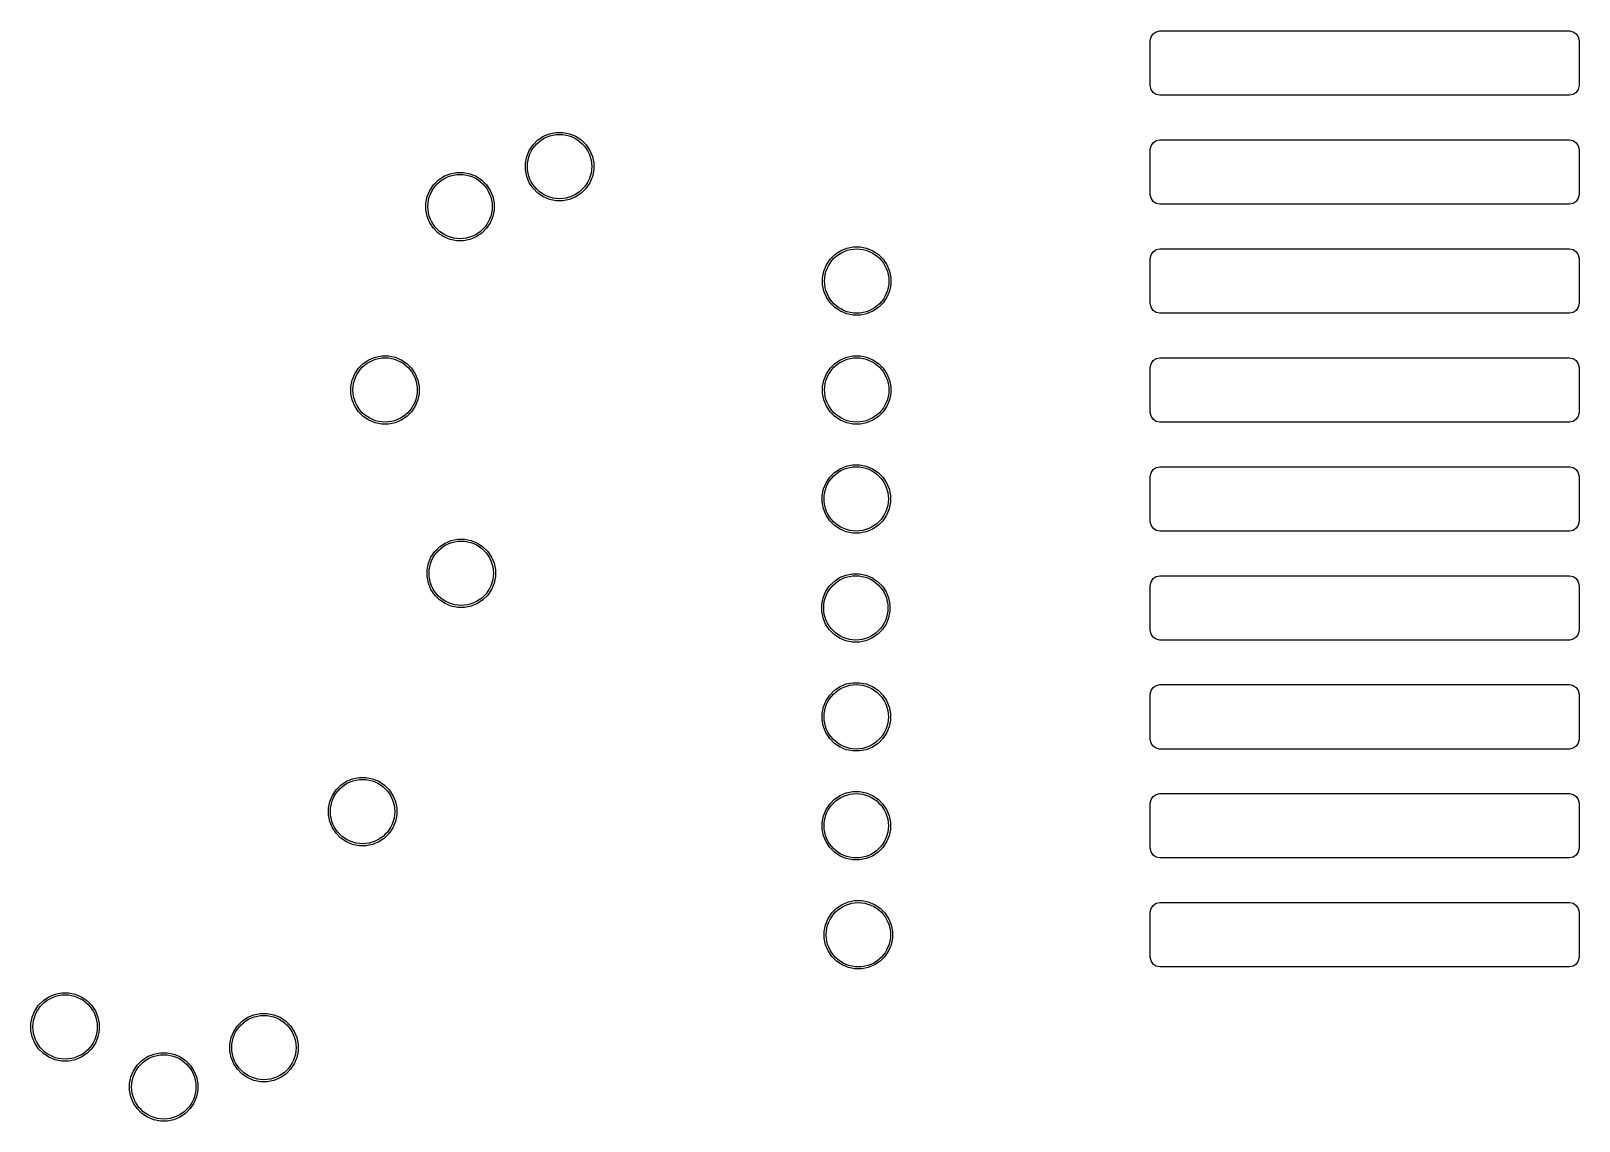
# Model space of a CAD drawing. Extents: x 40 to 257, y -149 to -40.
# Drawn here: x 39.71 to 75.82, y -121.89 to -96.48 of the extents above; entities that cross this region are included whole.
import ezdxf

# ---------------------------------------------------------------- set-up
doc = ezdxf.new("R2010")
doc.units = 0
doc.layers.add('BLACK', color=7, linetype='CONTINUOUS')

msp = doc.modelspace()

# ---------------------------------------------------------------- linework, layer by layer
at = {"layer": 'BLACK', "linetype": 'CONTINUOUS'}
for p, q in [((65.82, -96.705), (65.837127, -96.618896)), ((65.82, -97.755), (65.82, -96.705)), ((65.837127, -96.618896), (65.885901, -96.545901)), ((65.885901, -96.545901), (65.958896, -96.497127)), ((65.958896, -96.497127), (66.045, -96.48)), ((66.045, -96.48), (75.595, -96.48)), ((75.595, -96.48), (75.681104, -96.497127)), ((75.681104, -96.497127), (75.754099, -96.545901)), ((75.754099, -96.545901), (75.802873, -96.618896)), ((75.802873, -96.618896), (75.82, -96.705)), ((75.82, -96.705), (75.82, -97.755)), ((65.837127, -97.841104), (65.82, -97.755)), ((65.885901, -97.914099), (65.837127, -97.841104)), ((75.802873, -97.841104), (75.754099, -97.914099)), ((75.82, -97.755), (75.802873, -97.841104)), ((65.958896, -97.962873), (65.885901, -97.914099)), ((66.045, -97.98), (65.958896, -97.962873)), ((75.595, -97.98), (66.045, -97.98)), ((75.681104, -97.962873), (75.595, -97.98)), ((75.754099, -97.914099), (75.681104, -97.962873)), ((51.532485, -99.021592), (51.662883, -98.934463)), ((51.662883, -98.934463), (51.807772, -98.874448)), ((51.807772, -98.874448), (51.961586, -98.843852)), ((51.961586, -98.843852), (52.118414, -98.843852)), ((52.118414, -98.843852), (52.272228, -98.874448)), ((52.272228, -98.874448), (52.417117, -98.934463)), ((52.417117, -98.934463), (52.547515, -99.021592)), ((51.274448, -99.407772), (51.334463, -99.262883)), ((51.334463, -99.262883), (51.421592, -99.132485)), ((51.421592, -99.132485), (51.532485, -99.021592)), ((52.547515, -99.021592), (52.658408, -99.132485)), ((52.658408, -99.132485), (52.745537, -99.262883)), ((52.745537, -99.262883), (52.805552, -99.407772)), ((65.82, -99.245), (65.837127, -99.158896)), ((65.82, -100.295), (65.82, -99.245)), ((65.837127, -99.158896), (65.885901, -99.085901)), ((65.885901, -99.085901), (65.958896, -99.037127)), ((65.958896, -99.037127), (66.045, -99.02)), ((66.045, -99.02), (75.595, -99.02)), ((75.595, -99.02), (75.681104, -99.037127)), ((75.681104, -99.037127), (75.754099, -99.085901)), ((75.754099, -99.085901), (75.802873, -99.158896)), ((75.802873, -99.158896), (75.82, -99.245)), ((75.82, -99.245), (75.82, -100.295)), ((51.243852, -99.561586), (51.274448, -99.407772)), ((51.243852, -99.718414), (51.243852, -99.561586)), ((52.805552, -99.407772), (52.836148, -99.561586)), ((52.836148, -99.561586), (52.836148, -99.718414)), ((49.100592, -100.06559), (49.211485, -99.954697)), ((49.211485, -99.954697), (49.341883, -99.867568)), ((49.341883, -99.867568), (49.486772, -99.807553)), ((49.486772, -99.807553), (49.640586, -99.776957)), ((49.640586, -99.776957), (49.797414, -99.776957)), ((49.797414, -99.776957), (49.951228, -99.807553)), ((49.951228, -99.807553), (50.096117, -99.867568)), ((50.096117, -99.867568), (50.226515, -99.954697)), ((50.226515, -99.954697), (50.337408, -100.06559)), ((51.274448, -99.872228), (51.243852, -99.718414)), ((51.334463, -100.017117), (51.274448, -99.872228)), ((51.421592, -100.147515), (51.334463, -100.017117)), ((52.745537, -100.017117), (52.658408, -100.147515)), ((52.805552, -99.872228), (52.745537, -100.017117)), ((52.836148, -99.718414), (52.805552, -99.872228)), ((48.922852, -100.494691), (48.953448, -100.340877)), ((48.953448, -100.340877), (49.013463, -100.195988)), ((49.013463, -100.195988), (49.100592, -100.06559)), ((50.337408, -100.06559), (50.424537, -100.195988)), ((50.424537, -100.195988), (50.484552, -100.340877)), ((50.484552, -100.340877), (50.515148, -100.494691)), ((51.532485, -100.258408), (51.421592, -100.147515)), ((51.662883, -100.345537), (51.532485, -100.258408)), ((51.807772, -100.405552), (51.662883, -100.345537)), ((52.417117, -100.345537), (52.272228, -100.405552)), ((52.547515, -100.258408), (52.417117, -100.345537)), ((52.658408, -100.147515), (52.547515, -100.258408)), ((65.837127, -100.381104), (65.82, -100.295)), ((65.885901, -100.454099), (65.837127, -100.381104)), ((75.802873, -100.381104), (75.754099, -100.454099)), ((75.82, -100.295), (75.802873, -100.381104)), ((48.922852, -100.651519), (48.922852, -100.494691)), ((48.953448, -100.805333), (48.922852, -100.651519)), ((50.515148, -100.651519), (50.484552, -100.805333)), ((50.515148, -100.494691), (50.515148, -100.651519)), ((51.961586, -100.436148), (51.807772, -100.405552)), ((52.118414, -100.436148), (51.961586, -100.436148)), ((52.272228, -100.405552), (52.118414, -100.436148)), ((65.958896, -100.502873), (65.885901, -100.454099)), ((66.045, -100.52), (65.958896, -100.502873)), ((75.595, -100.52), (66.045, -100.52)), ((75.681104, -100.502873), (75.595, -100.52)), ((75.754099, -100.454099), (75.681104, -100.502873)), ((49.013463, -100.950222), (48.953448, -100.805333)), ((49.100592, -101.08062), (49.013463, -100.950222)), ((49.211485, -101.191513), (49.100592, -101.08062)), ((50.337408, -101.08062), (50.226515, -101.191513)), ((50.424537, -100.950222), (50.337408, -101.08062)), ((50.484552, -100.805333), (50.424537, -100.950222)), ((49.341883, -101.278642), (49.211485, -101.191513)), ((49.486772, -101.338657), (49.341883, -101.278642)), ((49.640586, -101.369253), (49.486772, -101.338657)), ((49.797414, -101.369253), (49.640586, -101.369253)), ((49.951228, -101.338657), (49.797414, -101.369253)), ((50.096117, -101.278642), (49.951228, -101.338657)), ((50.226515, -101.191513), (50.096117, -101.278642)), ((58.265463, -101.932883), (58.352592, -101.802485)), ((58.352592, -101.802485), (58.463485, -101.691592)), ((58.463485, -101.691592), (58.593883, -101.604463)), ((58.593883, -101.604463), (58.738772, -101.544448)), ((58.738772, -101.544448), (58.892586, -101.513852)), ((58.892586, -101.513852), (59.049414, -101.513852)), ((59.049414, -101.513852), (59.203228, -101.544448)), ((59.203228, -101.544448), (59.348117, -101.604463)), ((59.348117, -101.604463), (59.478515, -101.691592)), ((59.478515, -101.691592), (59.589408, -101.802485)), ((59.589408, -101.802485), (59.676537, -101.932883)), ((65.82, -101.785), (65.837127, -101.698896)), ((65.82, -102.835), (65.82, -101.785)), ((65.837127, -101.698896), (65.885901, -101.625901)), ((65.885901, -101.625901), (65.958896, -101.577127)), ((65.958896, -101.577127), (66.045, -101.56)), ((66.045, -101.56), (75.595, -101.56)), ((75.595, -101.56), (75.681104, -101.577127)), ((75.681104, -101.577127), (75.754099, -101.625901)), ((75.754099, -101.625901), (75.802873, -101.698896)), ((75.802873, -101.698896), (75.82, -101.785)), ((75.82, -101.785), (75.82, -102.835)), ((58.174852, -102.231586), (58.205448, -102.077772)), ((58.205448, -102.077772), (58.265463, -101.932883)), ((59.676537, -101.932883), (59.736552, -102.077772)), ((59.736552, -102.077772), (59.767148, -102.231586)), ((58.174852, -102.388414), (58.174852, -102.231586)), ((58.205448, -102.542228), (58.174852, -102.388414)), ((58.265463, -102.687117), (58.205448, -102.542228)), ((59.736552, -102.542228), (59.676537, -102.687117)), ((59.767148, -102.388414), (59.736552, -102.542228)), ((59.767148, -102.231586), (59.767148, -102.388414)), ((58.352592, -102.817515), (58.265463, -102.687117)), ((58.463485, -102.928408), (58.352592, -102.817515)), ((59.589408, -102.817515), (59.478515, -102.928408)), ((59.676537, -102.687117), (59.589408, -102.817515)), ((65.837127, -102.921104), (65.82, -102.835)), ((75.82, -102.835), (75.802873, -102.921104)), ((58.593883, -103.015537), (58.463485, -102.928408)), ((58.738772, -103.075552), (58.593883, -103.015537)), ((58.892586, -103.106148), (58.738772, -103.075552)), ((59.049414, -103.106148), (58.892586, -103.106148)), ((59.203228, -103.075552), (59.049414, -103.106148)), ((59.348117, -103.015537), (59.203228, -103.075552)), ((59.478515, -102.928408), (59.348117, -103.015537)), ((65.885901, -102.994099), (65.837127, -102.921104)), ((65.958896, -103.042873), (65.885901, -102.994099)), ((66.045, -103.06), (65.958896, -103.042873)), ((75.595, -103.06), (66.045, -103.06)), ((75.681104, -103.042873), (75.595, -103.06)), ((75.754099, -102.994099), (75.681104, -103.042873)), ((75.802873, -102.921104), (75.754099, -102.994099)), ((47.264463, -104.472883), (47.351592, -104.342485)), ((47.351592, -104.342485), (47.462485, -104.231592)), ((47.462485, -104.231592), (47.592883, -104.144463)), ((47.592883, -104.144463), (47.737772, -104.084448)), ((47.737772, -104.084448), (47.891586, -104.053852)), ((47.891586, -104.053852), (48.048414, -104.053852)), ((48.048414, -104.053852), (48.202228, -104.084448)), ((48.202228, -104.084448), (48.347117, -104.144463)), ((48.347117, -104.144463), (48.477515, -104.231592)), ((48.477515, -104.231592), (48.588408, -104.342485)), ((48.588408, -104.342485), (48.675537, -104.472883)), ((58.265463, -104.472883), (58.352592, -104.342485)), ((58.352592, -104.342485), (58.463485, -104.231592)), ((58.463485, -104.231592), (58.593883, -104.144463)), ((58.593883, -104.144463), (58.738772, -104.084448)), ((58.738772, -104.084448), (58.892586, -104.053852)), ((58.892586, -104.053852), (59.049414, -104.053852)), ((59.049414, -104.053852), (59.203228, -104.084448)), ((59.203228, -104.084448), (59.348117, -104.144463)), ((59.348117, -104.144463), (59.478515, -104.231592)), ((59.478515, -104.231592), (59.589408, -104.342485)), ((59.589408, -104.342485), (59.676537, -104.472883)), ((65.82, -104.325), (65.837127, -104.238896)), ((65.82, -105.375), (65.82, -104.325)), ((65.837127, -104.238896), (65.885901, -104.165901)), ((65.885901, -104.165901), (65.958896, -104.117127)), ((65.958896, -104.117127), (66.045, -104.1)), ((66.045, -104.1), (75.595, -104.1)), ((75.595, -104.1), (75.681104, -104.117127)), ((75.681104, -104.117127), (75.754099, -104.165901)), ((75.754099, -104.165901), (75.802873, -104.238896)), ((75.802873, -104.238896), (75.82, -104.325)), ((75.82, -104.325), (75.82, -105.375)), ((47.173852, -104.771586), (47.204448, -104.617772)), ((47.204448, -104.617772), (47.264463, -104.472883)), ((48.675537, -104.472883), (48.735552, -104.617772)), ((48.735552, -104.617772), (48.766148, -104.771586)), ((58.174852, -104.771586), (58.205448, -104.617772)), ((58.205448, -104.617772), (58.265463, -104.472883)), ((59.676537, -104.472883), (59.736552, -104.617772)), ((59.736552, -104.617772), (59.767148, -104.771586)), ((47.173852, -104.928414), (47.173852, -104.771586)), ((47.204448, -105.082228), (47.173852, -104.928414)), ((48.766148, -104.928414), (48.735552, -105.082228)), ((48.766148, -104.771586), (48.766148, -104.928414)), ((58.174852, -104.928414), (58.174852, -104.771586)), ((58.205448, -105.082228), (58.174852, -104.928414)), ((59.767148, -104.928414), (59.736552, -105.082228)), ((59.767148, -104.771586), (59.767148, -104.928414)), ((47.264463, -105.227117), (47.204448, -105.082228)), ((47.351592, -105.357515), (47.264463, -105.227117)), ((47.462485, -105.468408), (47.351592, -105.357515)), ((48.588408, -105.357515), (48.477515, -105.468408)), ((48.675537, -105.227117), (48.588408, -105.357515)), ((48.735552, -105.082228), (48.675537, -105.227117)), ((58.265463, -105.227117), (58.205448, -105.082228)), ((58.352592, -105.357515), (58.265463, -105.227117)), ((58.463485, -105.468408), (58.352592, -105.357515)), ((59.589408, -105.357515), (59.478515, -105.468408)), ((59.676537, -105.227117), (59.589408, -105.357515)), ((59.736552, -105.082228), (59.676537, -105.227117)), ((65.837127, -105.461104), (65.82, -105.375)), ((75.82, -105.375), (75.802873, -105.461104)), ((47.592883, -105.555537), (47.462485, -105.468408)), ((47.737772, -105.615552), (47.592883, -105.555537)), ((47.891586, -105.646148), (47.737772, -105.615552)), ((48.048414, -105.646148), (47.891586, -105.646148)), ((48.202228, -105.615552), (48.048414, -105.646148)), ((48.347117, -105.555537), (48.202228, -105.615552)), ((48.477515, -105.468408), (48.347117, -105.555537)), ((58.593883, -105.555537), (58.463485, -105.468408)), ((58.738772, -105.615552), (58.593883, -105.555537)), ((58.892586, -105.646148), (58.738772, -105.615552)), ((59.049414, -105.646148), (58.892586, -105.646148)), ((59.203228, -105.615552), (59.049414, -105.646148)), ((59.348117, -105.555537), (59.203228, -105.615552)), ((59.478515, -105.468408), (59.348117, -105.555537)), ((65.885901, -105.534099), (65.837127, -105.461104)), ((65.958896, -105.582873), (65.885901, -105.534099)), ((66.045, -105.6), (65.958896, -105.582873)), ((75.595, -105.6), (66.045, -105.6)), ((75.681104, -105.582873), (75.595, -105.6)), ((75.754099, -105.534099), (75.681104, -105.582873)), ((75.802873, -105.461104), (75.754099, -105.534099)), ((58.255463, -107.012883), (58.342592, -106.882485)), ((58.342592, -106.882485), (58.453485, -106.771592)), ((58.453485, -106.771592), (58.583883, -106.684463)), ((58.583883, -106.684463), (58.728772, -106.624448)), ((58.728772, -106.624448), (58.882586, -106.593852)), ((58.882586, -106.593852), (59.039414, -106.593852)), ((59.039414, -106.593852), (59.193228, -106.624448)), ((59.193228, -106.624448), (59.338117, -106.684463)), ((59.338117, -106.684463), (59.468515, -106.771592)), ((59.468515, -106.771592), (59.579408, -106.882485)), ((59.579408, -106.882485), (59.666537, -107.012883)), ((65.82, -106.865), (65.837127, -106.778896)), ((65.82, -107.915), (65.82, -106.865)), ((65.837127, -106.778896), (65.885901, -106.705901)), ((65.885901, -106.705901), (65.958896, -106.657127)), ((65.958896, -106.657127), (66.045, -106.64)), ((66.045, -106.64), (75.595, -106.64)), ((75.595, -106.64), (75.681104, -106.657127)), ((75.681104, -106.657127), (75.754099, -106.705901)), ((75.754099, -106.705901), (75.802873, -106.778896)), ((75.802873, -106.778896), (75.82, -106.865)), ((75.82, -106.865), (75.82, -107.915)), ((58.164852, -107.311586), (58.195448, -107.157772)), ((58.195448, -107.157772), (58.255463, -107.012883)), ((59.666537, -107.012883), (59.726552, -107.157772)), ((59.726552, -107.157772), (59.757148, -107.311586)), ((58.164852, -107.468414), (58.164852, -107.311586)), ((58.195448, -107.622228), (58.164852, -107.468414)), ((59.757148, -107.468414), (59.726552, -107.622228)), ((59.757148, -107.311586), (59.757148, -107.468414)), ((58.255463, -107.767117), (58.195448, -107.622228)), ((58.342592, -107.897515), (58.255463, -107.767117)), ((58.453485, -108.008408), (58.342592, -107.897515)), ((59.579408, -107.897515), (59.468515, -108.008408)), ((59.666537, -107.767117), (59.579408, -107.897515)), ((59.726552, -107.622228), (59.666537, -107.767117)), ((65.837127, -108.001104), (65.82, -107.915)), ((75.82, -107.915), (75.802873, -108.001104)), ((49.514772, -108.357448), (49.668586, -108.326852)), ((49.668586, -108.326852), (49.825414, -108.326852)), ((49.825414, -108.326852), (49.979228, -108.357448)), ((58.583883, -108.095537), (58.453485, -108.008408)), ((58.728772, -108.155552), (58.583883, -108.095537)), ((58.882586, -108.186148), (58.728772, -108.155552)), ((59.039414, -108.186148), (58.882586, -108.186148)), ((59.193228, -108.155552), (59.039414, -108.186148)), ((59.338117, -108.095537), (59.193228, -108.155552)), ((59.468515, -108.008408), (59.338117, -108.095537)), ((65.885901, -108.074099), (65.837127, -108.001104)), ((65.958896, -108.122873), (65.885901, -108.074099)), ((66.045, -108.14), (65.958896, -108.122873)), ((75.595, -108.14), (66.045, -108.14)), ((75.681104, -108.122873), (75.595, -108.14)), ((75.754099, -108.074099), (75.681104, -108.122873)), ((75.802873, -108.001104), (75.754099, -108.074099)), ((49.041463, -108.745883), (49.128592, -108.615485)), ((49.128592, -108.615485), (49.239485, -108.504592)), ((49.239485, -108.504592), (49.369883, -108.417463)), ((49.369883, -108.417463), (49.514772, -108.357448)), ((49.979228, -108.357448), (50.124117, -108.417463)), ((50.124117, -108.417463), (50.254515, -108.504592)), ((50.254515, -108.504592), (50.365408, -108.615485)), ((50.365408, -108.615485), (50.452537, -108.745883)), ((48.950852, -109.044586), (48.981448, -108.890772)), ((48.950852, -109.201414), (48.950852, -109.044586)), ((48.981448, -108.890772), (49.041463, -108.745883)), ((50.452537, -108.745883), (50.512552, -108.890772)), ((50.512552, -108.890772), (50.543148, -109.044586)), ((50.543148, -109.044586), (50.543148, -109.201414)), ((48.981448, -109.355228), (48.950852, -109.201414)), ((49.041463, -109.500117), (48.981448, -109.355228)), ((50.512552, -109.355228), (50.452537, -109.500117)), ((50.543148, -109.201414), (50.512552, -109.355228)), ((58.332592, -109.422485), (58.443485, -109.311592)), ((58.443485, -109.311592), (58.573883, -109.224463)), ((58.573883, -109.224463), (58.718772, -109.164448)), ((58.718772, -109.164448), (58.872586, -109.133852)), ((58.872586, -109.133852), (59.029414, -109.133852)), ((59.029414, -109.133852), (59.183228, -109.164448)), ((59.183228, -109.164448), (59.328117, -109.224463)), ((59.328117, -109.224463), (59.458515, -109.311592)), ((59.458515, -109.311592), (59.569408, -109.422485)), ((65.82, -109.405), (65.837127, -109.318896)), ((65.82, -110.455), (65.82, -109.405)), ((65.837127, -109.318896), (65.885901, -109.245901)), ((65.885901, -109.245901), (65.958896, -109.197127)), ((65.958896, -109.197127), (66.045, -109.18)), ((66.045, -109.18), (75.595, -109.18)), ((75.595, -109.18), (75.681104, -109.197127)), ((75.681104, -109.197127), (75.754099, -109.245901)), ((75.754099, -109.245901), (75.802873, -109.318896)), ((75.802873, -109.318896), (75.82, -109.405)), ((75.82, -109.405), (75.82, -110.455)), ((49.128592, -109.630515), (49.041463, -109.500117)), ((49.239485, -109.741408), (49.128592, -109.630515)), ((49.369883, -109.828537), (49.239485, -109.741408)), ((50.254515, -109.741408), (50.124117, -109.828537)), ((50.365408, -109.630515), (50.254515, -109.741408)), ((50.452537, -109.500117), (50.365408, -109.630515)), ((58.154852, -109.851586), (58.185448, -109.697772)), ((58.185448, -109.697772), (58.245463, -109.552883)), ((58.245463, -109.552883), (58.332592, -109.422485)), ((59.569408, -109.422485), (59.656537, -109.552883)), ((59.656537, -109.552883), (59.716552, -109.697772)), ((59.716552, -109.697772), (59.747148, -109.851586)), ((49.514772, -109.888552), (49.369883, -109.828537)), ((49.668586, -109.919148), (49.514772, -109.888552)), ((49.825414, -109.919148), (49.668586, -109.919148)), ((49.979228, -109.888552), (49.825414, -109.919148)), ((50.124117, -109.828537), (49.979228, -109.888552)), ((58.154852, -110.008414), (58.154852, -109.851586)), ((58.185448, -110.162228), (58.154852, -110.008414)), ((59.747148, -110.008414), (59.716552, -110.162228)), ((59.747148, -109.851586), (59.747148, -110.008414)), ((58.245463, -110.307117), (58.185448, -110.162228)), ((58.332592, -110.437515), (58.245463, -110.307117)), ((58.443485, -110.548408), (58.332592, -110.437515)), ((59.569408, -110.437515), (59.458515, -110.548408)), ((59.656537, -110.307117), (59.569408, -110.437515)), ((59.716552, -110.162228), (59.656537, -110.307117)), ((65.837127, -110.541104), (65.82, -110.455)), ((75.82, -110.455), (75.802873, -110.541104)), ((58.573883, -110.635537), (58.443485, -110.548408)), ((58.718772, -110.695552), (58.573883, -110.635537)), ((58.872586, -110.726148), (58.718772, -110.695552)), ((59.029414, -110.726148), (58.872586, -110.726148)), ((59.183228, -110.695552), (59.029414, -110.726148)), ((59.328117, -110.635537), (59.183228, -110.695552)), ((59.458515, -110.548408), (59.328117, -110.635537)), ((65.885901, -110.614099), (65.837127, -110.541104)), ((65.958896, -110.662873), (65.885901, -110.614099)), ((66.045, -110.68), (65.958896, -110.662873)), ((75.595, -110.68), (66.045, -110.68)), ((75.681104, -110.662873), (75.595, -110.68)), ((75.754099, -110.614099), (75.681104, -110.662873)), ((75.802873, -110.541104), (75.754099, -110.614099)), ((58.342592, -111.962485), (58.453485, -111.851592)), ((58.453485, -111.851592), (58.583883, -111.764463)), ((58.583883, -111.764463), (58.728772, -111.704448)), ((58.728772, -111.704448), (58.882586, -111.673852)), ((58.882586, -111.673852), (59.039414, -111.673852)), ((59.039414, -111.673852), (59.193228, -111.704448)), ((59.193228, -111.704448), (59.338117, -111.764463)), ((59.338117, -111.764463), (59.468515, -111.851592)), ((59.468515, -111.851592), (59.579408, -111.962485)), ((65.82, -111.945), (65.837127, -111.858896)), ((65.837127, -111.858896), (65.885901, -111.785901)), ((65.885901, -111.785901), (65.958896, -111.737127)), ((65.958896, -111.737127), (66.045, -111.72)), ((66.045, -111.72), (75.595, -111.72)), ((75.595, -111.72), (75.681104, -111.737127)), ((75.681104, -111.737127), (75.754099, -111.785901)), ((75.754099, -111.785901), (75.802873, -111.858896)), ((75.802873, -111.858896), (75.82, -111.945)), ((58.164852, -112.391586), (58.195448, -112.237772)), ((58.195448, -112.237772), (58.255463, -112.092883)), ((58.255463, -112.092883), (58.342592, -111.962485)), ((59.579408, -111.962485), (59.666537, -112.092883)), ((59.666537, -112.092883), (59.726552, -112.237772)), ((59.726552, -112.237772), (59.757148, -112.391586)), ((65.82, -112.995), (65.82, -111.945)), ((75.82, -111.945), (75.82, -112.995)), ((58.164852, -112.548414), (58.164852, -112.391586)), ((58.195448, -112.702228), (58.164852, -112.548414)), ((59.757148, -112.548414), (59.726552, -112.702228)), ((59.757148, -112.391586), (59.757148, -112.548414)), ((58.255463, -112.847117), (58.195448, -112.702228)), ((58.342592, -112.977515), (58.255463, -112.847117)), ((58.453485, -113.088408), (58.342592, -112.977515)), ((59.579408, -112.977515), (59.468515, -113.088408)), ((59.666537, -112.847117), (59.579408, -112.977515)), ((59.726552, -112.702228), (59.666537, -112.847117)), ((65.837127, -113.081104), (65.82, -112.995)), ((75.82, -112.995), (75.802873, -113.081104)), ((58.583883, -113.175537), (58.453485, -113.088408)), ((58.728772, -113.235552), (58.583883, -113.175537)), ((58.882586, -113.266148), (58.728772, -113.235552)), ((59.039414, -113.266148), (58.882586, -113.266148)), ((59.193228, -113.235552), (59.039414, -113.266148)), ((59.338117, -113.175537), (59.193228, -113.235552)), ((59.468515, -113.088408), (59.338117, -113.175537)), ((65.885901, -113.154099), (65.837127, -113.081104)), ((65.958896, -113.202873), (65.885901, -113.154099)), ((66.045, -113.22), (65.958896, -113.202873)), ((75.595, -113.22), (66.045, -113.22)), ((75.681104, -113.202873), (75.595, -113.22)), ((75.754099, -113.154099), (75.681104, -113.202873)), ((75.802873, -113.081104), (75.754099, -113.154099)), ((46.827593, -114.17059), (46.938486, -114.059697)), ((46.938486, -114.059697), (47.068884, -113.972568)), ((47.068884, -113.972568), (47.213773, -113.912553)), ((47.213773, -113.912553), (47.367587, -113.881957)), ((47.367587, -113.881957), (47.524415, -113.881957)), ((47.524415, -113.881957), (47.678229, -113.912553)), ((47.678229, -113.912553), (47.823118, -113.972568)), ((47.823118, -113.972568), (47.953516, -114.059697)), ((47.953516, -114.059697), (48.064409, -114.17059)), ((46.649853, -114.599691), (46.680449, -114.445877)), ((46.680449, -114.445877), (46.740464, -114.300988)), ((46.740464, -114.300988), (46.827593, -114.17059)), ((48.064409, -114.17059), (48.151538, -114.300988)), ((48.151538, -114.300988), (48.211553, -114.445877)), ((48.211553, -114.445877), (48.242149, -114.599691)), ((58.342592, -114.502485), (58.453485, -114.391592)), ((58.453485, -114.391592), (58.583883, -114.304463)), ((58.583883, -114.304463), (58.728772, -114.244448)), ((58.728772, -114.244448), (58.882586, -114.213852)), ((58.882586, -114.213852), (59.039414, -114.213852)), ((59.039414, -114.213852), (59.193228, -114.244448)), ((59.193228, -114.244448), (59.338117, -114.304463)), ((59.338117, -114.304463), (59.468515, -114.391592)), ((59.468515, -114.391592), (59.579408, -114.502485)), ((65.82, -114.485), (65.837127, -114.398896)), ((65.837127, -114.398896), (65.885901, -114.325901)), ((65.885901, -114.325901), (65.958896, -114.277127)), ((65.958896, -114.277127), (66.045, -114.26)), ((66.045, -114.26), (75.595, -114.26)), ((75.595, -114.26), (75.681104, -114.277127)), ((75.681104, -114.277127), (75.754099, -114.325901)), ((75.754099, -114.325901), (75.802873, -114.398896)), ((75.802873, -114.398896), (75.82, -114.485)), ((46.649853, -114.756519), (46.649853, -114.599691)), ((46.680449, -114.910333), (46.649853, -114.756519)), ((48.242149, -114.756519), (48.211553, -114.910333)), ((48.242149, -114.599691), (48.242149, -114.756519)), ((58.164852, -114.931586), (58.195448, -114.777772)), ((58.195448, -114.777772), (58.255463, -114.632883)), ((58.255463, -114.632883), (58.342592, -114.502485)), ((59.579408, -114.502485), (59.666537, -114.632883)), ((59.666537, -114.632883), (59.726552, -114.777772)), ((59.726552, -114.777772), (59.757148, -114.931586)), ((65.82, -115.535), (65.82, -114.485)), ((75.82, -114.485), (75.82, -115.535)), ((46.740464, -115.055222), (46.680449, -114.910333)), ((46.827593, -115.18562), (46.740464, -115.055222)), ((46.938486, -115.296513), (46.827593, -115.18562)), ((48.064409, -115.18562), (47.953516, -115.296513)), ((48.151538, -115.055222), (48.064409, -115.18562)), ((48.211553, -114.910333), (48.151538, -115.055222)), ((58.164852, -115.088414), (58.164852, -114.931586)), ((58.195448, -115.242228), (58.164852, -115.088414)), ((59.757148, -115.088414), (59.726552, -115.242228)), ((59.757148, -114.931586), (59.757148, -115.088414)), ((47.068884, -115.383642), (46.938486, -115.296513)), ((47.213773, -115.443657), (47.068884, -115.383642)), ((47.367587, -115.474253), (47.213773, -115.443657)), ((47.524415, -115.474253), (47.367587, -115.474253)), ((47.678229, -115.443657), (47.524415, -115.474253)), ((47.823118, -115.383642), (47.678229, -115.443657)), ((47.953516, -115.296513), (47.823118, -115.383642)), ((58.255463, -115.387117), (58.195448, -115.242228)), ((58.342592, -115.517515), (58.255463, -115.387117)), ((58.453485, -115.628408), (58.342592, -115.517515)), ((59.579408, -115.517515), (59.468515, -115.628408)), ((59.666537, -115.387117), (59.579408, -115.517515)), ((59.726552, -115.242228), (59.666537, -115.387117)), ((65.837127, -115.621104), (65.82, -115.535)), ((75.82, -115.535), (75.802873, -115.621104)), ((58.583883, -115.715537), (58.453485, -115.628408)), ((58.728772, -115.775552), (58.583883, -115.715537)), ((58.882586, -115.806148), (58.728772, -115.775552)), ((59.039414, -115.806148), (58.882586, -115.806148)), ((59.193228, -115.775552), (59.039414, -115.806148)), ((59.338117, -115.715537), (59.193228, -115.775552)), ((59.468515, -115.628408), (59.338117, -115.715537)), ((65.885901, -115.694099), (65.837127, -115.621104)), ((65.958896, -115.742873), (65.885901, -115.694099)), ((66.045, -115.76), (65.958896, -115.742873)), ((75.595, -115.76), (66.045, -115.76)), ((75.681104, -115.742873), (75.595, -115.76)), ((75.754099, -115.694099), (75.681104, -115.742873)), ((75.802873, -115.621104), (75.754099, -115.694099)), ((58.391592, -117.042485), (58.502485, -116.931592)), ((58.502485, -116.931592), (58.632883, -116.844463)), ((58.632883, -116.844463), (58.777772, -116.784448)), ((58.777772, -116.784448), (58.931586, -116.753852)), ((58.931586, -116.753852), (59.088414, -116.753852)), ((59.088414, -116.753852), (59.242228, -116.784448)), ((59.242228, -116.784448), (59.387117, -116.844463)), ((59.387117, -116.844463), (59.517515, -116.931592)), ((59.517515, -116.931592), (59.628408, -117.042485)), ((65.82, -117.025), (65.837127, -116.938896)), ((65.837127, -116.938896), (65.885901, -116.865901)), ((65.885901, -116.865901), (65.958896, -116.817127)), ((65.958896, -116.817127), (66.045, -116.8)), ((66.045, -116.8), (75.595, -116.8)), ((75.595, -116.8), (75.681104, -116.817127)), ((75.681104, -116.817127), (75.754099, -116.865901)), ((75.754099, -116.865901), (75.802873, -116.938896)), ((75.802873, -116.938896), (75.82, -117.025)), ((58.213852, -117.471586), (58.244448, -117.317772)), ((58.244448, -117.317772), (58.304463, -117.172883)), ((58.304463, -117.172883), (58.391592, -117.042485)), ((59.628408, -117.042485), (59.715537, -117.172883)), ((59.715537, -117.172883), (59.775552, -117.317772)), ((59.775552, -117.317772), (59.806148, -117.471586)), ((65.82, -118.075), (65.82, -117.025)), ((75.82, -117.025), (75.82, -118.075)), ((58.213852, -117.628414), (58.213852, -117.471586)), ((58.244448, -117.782228), (58.213852, -117.628414)), ((59.806148, -117.628414), (59.775552, -117.782228)), ((59.806148, -117.471586), (59.806148, -117.628414)), ((58.304463, -117.927117), (58.244448, -117.782228)), ((58.391592, -118.057515), (58.304463, -117.927117)), ((58.502485, -118.168408), (58.391592, -118.057515)), ((59.628408, -118.057515), (59.517515, -118.168408)), ((59.715537, -117.927117), (59.628408, -118.057515)), ((59.775552, -117.782228), (59.715537, -117.927117)), ((65.837127, -118.161104), (65.82, -118.075)), ((75.82, -118.075), (75.802873, -118.161104)), ((58.632883, -118.255537), (58.502485, -118.168408)), ((58.777772, -118.315552), (58.632883, -118.255537)), ((58.931586, -118.346148), (58.777772, -118.315552)), ((59.088414, -118.346148), (58.931586, -118.346148)), ((59.242228, -118.315552), (59.088414, -118.346148)), ((59.387117, -118.255537), (59.242228, -118.315552)), ((59.517515, -118.168408), (59.387117, -118.255537)), ((65.885901, -118.234099), (65.837127, -118.161104)), ((65.958896, -118.282873), (65.885901, -118.234099)), ((66.045, -118.3), (65.958896, -118.282873)), ((75.595, -118.3), (66.045, -118.3)), ((75.681104, -118.282873), (75.595, -118.3)), ((75.754099, -118.234099), (75.681104, -118.282873)), ((75.802873, -118.161104), (75.754099, -118.234099)), ((39.888591, -119.193482), (39.999484, -119.082589)), ((39.999484, -119.082589), (40.129882, -118.99546)), ((40.129882, -118.99546), (40.274771, -118.935445)), ((40.274771, -118.935445), (40.428585, -118.904849)), ((40.428585, -118.904849), (40.585413, -118.904849)), ((40.585413, -118.904849), (40.739227, -118.935445)), ((40.739227, -118.935445), (40.884116, -118.99546)), ((40.884116, -118.99546), (41.014514, -119.082589)), ((41.014514, -119.082589), (41.125407, -119.193482)), ((39.710851, -119.622583), (39.741447, -119.468769)), ((39.741447, -119.468769), (39.801462, -119.32388)), ((39.801462, -119.32388), (39.888591, -119.193482)), ((41.125407, -119.193482), (41.212536, -119.32388)), ((41.212536, -119.32388), (41.272551, -119.468769)), ((41.272551, -119.468769), (41.303147, -119.622583)), ((44.637486, -119.561592), (44.767884, -119.474463)), ((44.767884, -119.474463), (44.912773, -119.414448)), ((44.912773, -119.414448), (45.066587, -119.383852)), ((45.066587, -119.383852), (45.223415, -119.383852)), ((45.223415, -119.383852), (45.377229, -119.414448)), ((45.377229, -119.414448), (45.522118, -119.474463)), ((45.522118, -119.474463), (45.652516, -119.561592)), ((39.710851, -119.779411), (39.710851, -119.622583)), ((39.741447, -119.933225), (39.710851, -119.779411)), ((41.303147, -119.779411), (41.272551, -119.933225)), ((41.303147, -119.622583), (41.303147, -119.779411)), ((44.379449, -119.947772), (44.439464, -119.802883)), ((44.439464, -119.802883), (44.526593, -119.672485)), ((44.526593, -119.672485), (44.637486, -119.561592)), ((45.652516, -119.561592), (45.763409, -119.672485)), ((45.763409, -119.672485), (45.850538, -119.802883)), ((45.850538, -119.802883), (45.910553, -119.947772)), ((39.801462, -120.078114), (39.741447, -119.933225)), ((39.888591, -120.208512), (39.801462, -120.078114)), ((39.999484, -120.319405), (39.888591, -120.208512)), ((41.125407, -120.208512), (41.014514, -120.319405)), ((41.212536, -120.078114), (41.125407, -120.208512)), ((41.272551, -119.933225), (41.212536, -120.078114)), ((44.348853, -120.101586), (44.379449, -119.947772)), ((44.348853, -120.258414), (44.348853, -120.101586)), ((45.910553, -119.947772), (45.941149, -120.101586)), ((45.941149, -120.101586), (45.941149, -120.258414)), ((40.129882, -120.406534), (39.999484, -120.319405)), ((40.274771, -120.466549), (40.129882, -120.406534)), ((40.428585, -120.497145), (40.274771, -120.466549)), ((40.585413, -120.497145), (40.428585, -120.497145)), ((40.739227, -120.466549), (40.585413, -120.497145)), ((40.884116, -120.406534), (40.739227, -120.466549)), ((41.014514, -120.319405), (40.884116, -120.406534)), ((42.102463, -120.719988), (42.189592, -120.58959)), ((42.189592, -120.58959), (42.300485, -120.478697)), ((42.300485, -120.478697), (42.430883, -120.391568)), ((42.430883, -120.391568), (42.575772, -120.331553)), ((42.575772, -120.331553), (42.729586, -120.300957)), ((42.729586, -120.300957), (42.886414, -120.300957)), ((42.886414, -120.300957), (43.040228, -120.331553)), ((43.040228, -120.331553), (43.185117, -120.391568)), ((43.185117, -120.391568), (43.315515, -120.478697)), ((43.315515, -120.478697), (43.426408, -120.58959)), ((43.426408, -120.58959), (43.513537, -120.719988)), ((44.379449, -120.412228), (44.348853, -120.258414)), ((44.439464, -120.557117), (44.379449, -120.412228)), ((44.526593, -120.687515), (44.439464, -120.557117)), ((45.850538, -120.557117), (45.763409, -120.687515)), ((45.910553, -120.412228), (45.850538, -120.557117)), ((45.941149, -120.258414), (45.910553, -120.412228)), ((42.011852, -121.018691), (42.042448, -120.864877)), ((42.042448, -120.864877), (42.102463, -120.719988)), ((43.513537, -120.719988), (43.573552, -120.864877)), ((43.573552, -120.864877), (43.604148, -121.018691)), ((44.637486, -120.798408), (44.526593, -120.687515)), ((44.767884, -120.885537), (44.637486, -120.798408)), ((44.912773, -120.945552), (44.767884, -120.885537)), ((45.066587, -120.976148), (44.912773, -120.945552)), ((45.377229, -120.945552), (45.223415, -120.976148)), ((45.522118, -120.885537), (45.377229, -120.945552)), ((45.652516, -120.798408), (45.522118, -120.885537)), ((45.763409, -120.687515), (45.652516, -120.798408)), ((42.011852, -121.175519), (42.011852, -121.018691)), ((42.042448, -121.329333), (42.011852, -121.175519)), ((43.604148, -121.175519), (43.573552, -121.329333)), ((43.604148, -121.018691), (43.604148, -121.175519)), ((45.223415, -120.976148), (45.066587, -120.976148)), ((42.102463, -121.474222), (42.042448, -121.329333)), ((42.189592, -121.60462), (42.102463, -121.474222)), ((42.300485, -121.715513), (42.189592, -121.60462)), ((43.426408, -121.60462), (43.315515, -121.715513)), ((43.513537, -121.474222), (43.426408, -121.60462)), ((43.573552, -121.329333), (43.513537, -121.474222)), ((42.430883, -121.802642), (42.300485, -121.715513)), ((42.575772, -121.862657), (42.430883, -121.802642)), ((42.729586, -121.893253), (42.575772, -121.862657)), ((42.886414, -121.893253), (42.729586, -121.893253)), ((43.040228, -121.862657), (42.886414, -121.893253)), ((43.185117, -121.802642), (43.040228, -121.862657)), ((43.315515, -121.715513), (43.185117, -121.802642))]:
    msp.add_line(p, q, dxfattribs=at)
at = {"layer": 'BLACK'}
for centre in [(52.04, -99.64), (49.719, -100.573105), (58.971, -102.31), (47.97, -104.85), (58.971, -104.85), (58.961, -107.39), (49.747, -109.123), (58.951, -109.93), (58.961, -112.47), (47.446001, -114.678105), (58.961, -115.01), (59.01, -117.55), (40.506999, -119.700997), (45.145001, -120.18), (42.808, -121.097105)]:
    msp.add_circle(centre, 0.75, dxfattribs=at)

doc.saveas('drawing.dxf')
